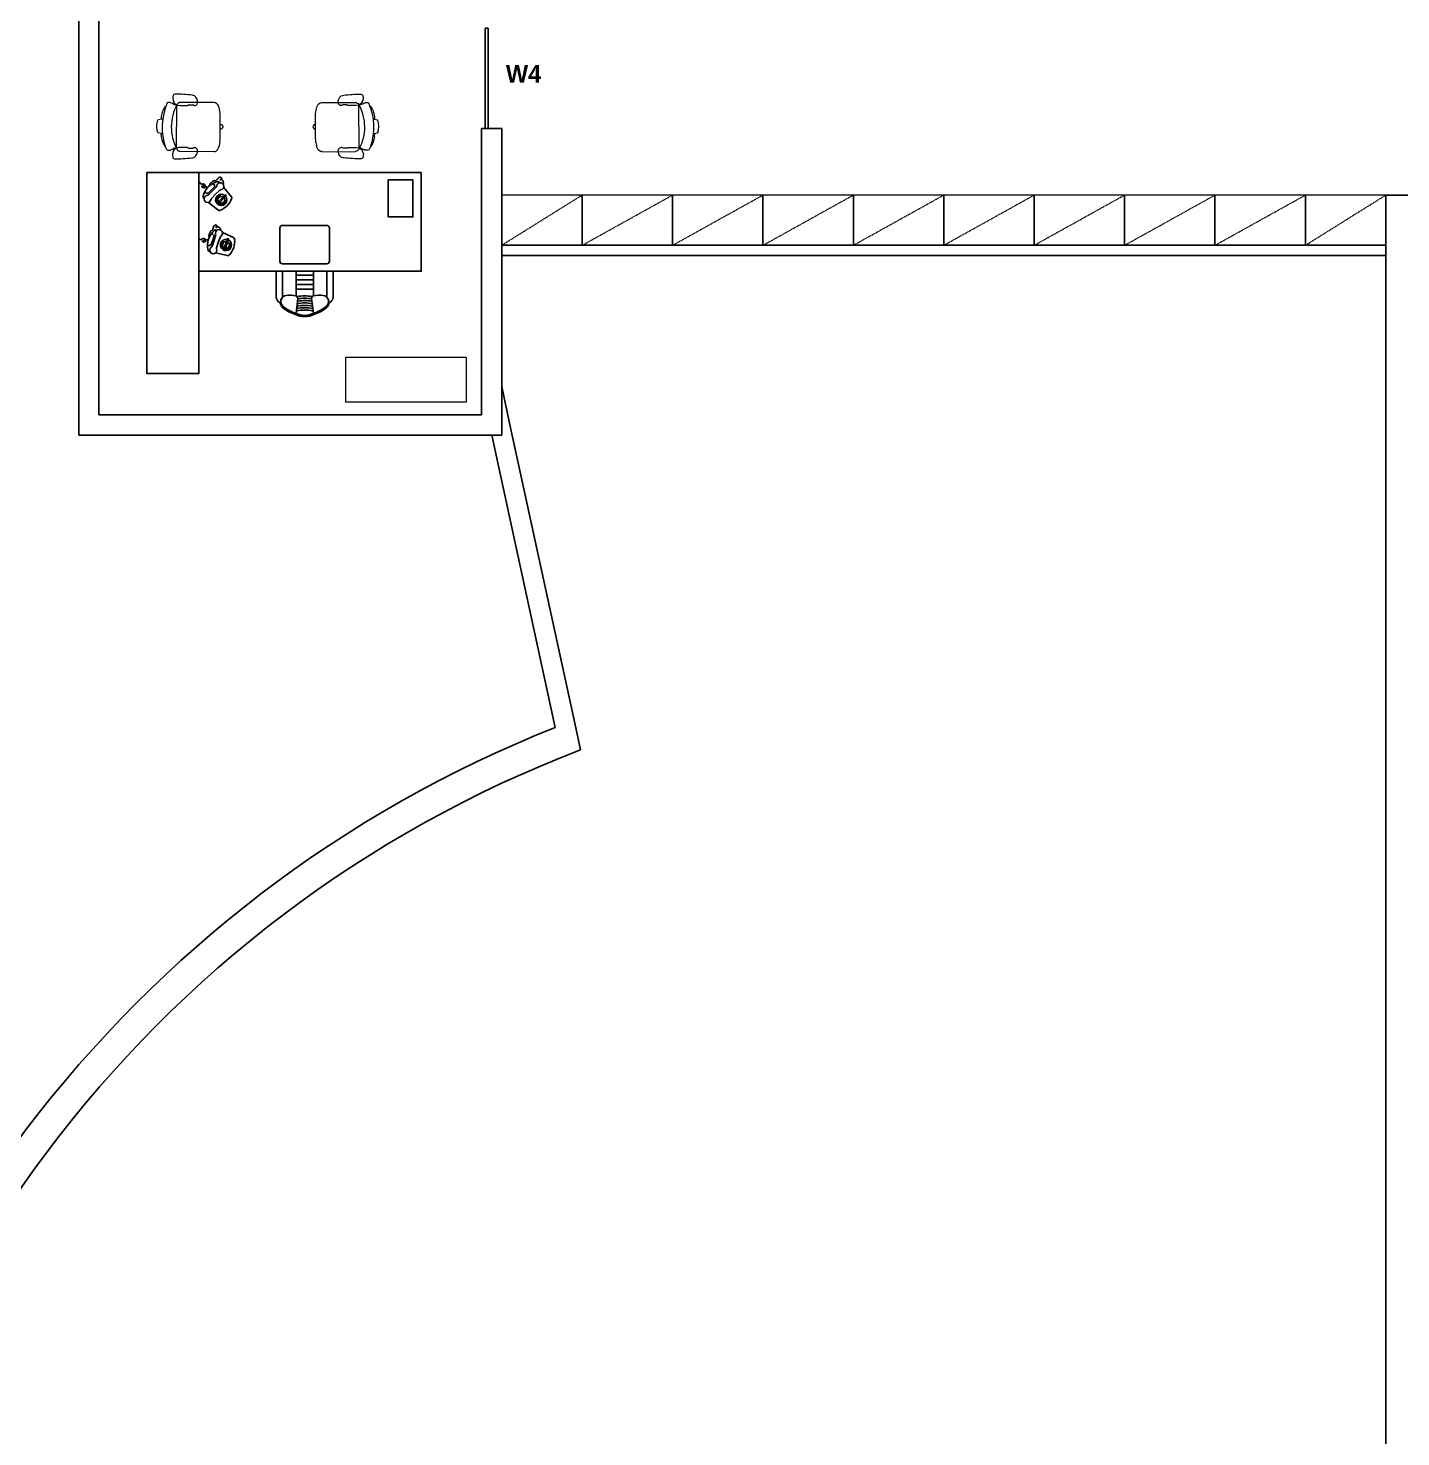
# Model space of a CAD drawing. Header units: inches. Extents: x 478327 to 492265, y -26791 to -22136.
# Drawn here: x 479109 to 479724, y -25721 to -25090 of the extents above; entities that cross this region are included whole.
import ezdxf

# ---------------------------------------------------------------- set-up
doc = ezdxf.new("R2010")
doc.units = ezdxf.units.IN
doc.header["$MEASUREMENT"] = 0
doc.linetypes.add('HIDDEN2', pattern=[0.1875, 0.125, -0.0625])
doc.layers.add('A-furniture', color=8, linetype='Continuous', lineweight=9)
doc.layers.add('I-ANNO-TEXT', color=7, linetype='Continuous', lineweight=18)
for name, color, linetype in [('furniture', 201, 'Continuous'), ('GLAZING', 4, 'Continuous'), ('I-FURN', 1, 'Continuous'), ('I-WALL-IN', 3, 'Continuous')]:
    doc.layers.add(name, color=color, linetype=linetype)
doc.styles.add('MICRO', font='')
doc.styles.get('MICRO').set_extended_font_data('MicrogrammaSSi', bold=True)

# ---------------------------------------------------------------- blocks, each defined once
blk = doc.blocks.new('A$C756F409C')
at = {"layer": 'A-furniture'}
blk.add_lwpolyline([(0, -0.448), (1.2, -0.448), (1.2, 0), (0, 0)], close=True, dxfattribs=at)
blk = doc.blocks.new('A$C6A0E07C9')
at = {"layer": 'A-furniture'}
for p, q in [((-0.214, 0.272), (0.118, 0.288)), ((-0.269, 0.177), (-0.266, 0.205)), ((-0.012, 0.242), (-0.025, 0.242)), ((-0.011, 0.243), (-0.012, 0.242)), ((-0.008, 0.248), (-0.011, 0.243)), ((-0.011, 0.243), (-0.011, 0.243)), ((0.038, 0.251), (-0.003, 0.25)), ((0.042, 0.251), (0.045, 0.247)), ((0.045, 0.247), (0.046, 0.246)), ((0.046, 0.246), (0.048, 0.245)), ((0.048, 0.245), (0.048, 0.245)), ((0.159, 0.25), (0.179, -0.167)), ((0.315, 0.152), (0.319, 0.129)), ((-0.291, 0.02), (-0.289, 0.029)), ((-0.288, 0.01), (-0.291, 0.02)), ((-0.289, 0.029), (-0.284, 0.038)), ((-0.282, 0.002), (-0.288, 0.01)), ((-0.284, 0.038), (-0.276, 0.044)), ((-0.274, -0.003), (-0.282, 0.002)), ((-0.276, 0.044), (-0.267, 0.046)), ((0.315, 0.121), (0.306, 0.12)), ((0.313, 0.121), (0.347, 0.116)), ((0.351, 0.113), (0.36, 0.088)), ((0.364, 0.015), (0.358, -0.011)), ((0.36, 0.088), (0.366, 0.051)), ((0.366, 0.051), (0.364, 0.015)), ((-0.264, -0.004), (-0.274, -0.003)), ((0.311, -0.022), (0.322, -0.023)), ((0.32, -0.023), (0.355, -0.015)), ((0.355, -0.015), (0.356, -0.013)), ((0.356, -0.013), (0.358, -0.011)), ((-0.189, -0.217), (0.143, -0.2)), ((0.009, -0.176), (-0.004, -0.177)), ((0.009, -0.176), (0.009, -0.176)), ((0.01, -0.176), (0.009, -0.176)), ((0.013, -0.182), (0.01, -0.176)), ((0.059, -0.18), (0.018, -0.183)), ((0.063, -0.179), (0.066, -0.175)), ((0.066, -0.175), (0.067, -0.174)), ((0.067, -0.174), (0.069, -0.173)), ((0.069, -0.173), (0.069, -0.173)), ((0.296, -0.147), (0.284, -0.159))]:
    blk.add_line(p, q, dxfattribs=at)
for centre, radius, start, end in [((0.027, 0.278), 0.0792, 129.4999, 189.1152), ((0.007, 0.283), 0.0635, 94.0792, 117.5938), ((0.224, -0.892), 1.257, 92.3594, 100.1757), ((0.117, 0.241), 0.0463, 34.0902, 88.4441), ((0.108, 0.326), 0.0879, 309.6726, 333.0223), ((0.172, 0.345), 0.0192, 28.1256, 89.2436), ((-0.92, -0.013), 1.143, 14.0931, 15.0056), ((0.121, 0.323), 0.0749, 330.3794, 24.513), ((0.234, 0.223), 0.0597, 72.5282, 107.7011), ((0.182, 0.142), 0.452, 175.5289, 182.0991), ((0.594, -0.035), 0.893, 162.1203, 164.4323), ((-0.21, 0.223), 0.0487, 94.526, 161.0109), ((-0.022, 0.271), 0.0292, 192.0047, 264.4409), ((-0.004, 0.244), 0.00623, 84.8455, 131.3174), ((0.037, 0.241), 0.0101, 64.5281, 88.6391), ((0.001, 1.553), 1.309, 272.0899, 276.676), ((0.149, 0.274), 0.0211, 279.8693, 313.3434), ((-0.249, 0.025), 0.471, 334.5973, 30.9732), ((0.17, 0.245), 0.0129, 130.1366, 158.0173), ((0.187, 0.181), 0.0779, 100.0525, 108.2672), ((-1.125, 2.793), 2.849, 297.1157, 298.0695), ((0.195, 0.222), 0.0806, 25.5198, 45.5387), ((-0.301, 0.026), 0.614, 339.6108, 22.0467), ((0.128, 0.125), 0.189, 8.0925, 40.8276), ((72.219, 3.627), 72.574, 182.76527, 182.92488), ((0.31, 0.129), 0.0088, 301.088, 3.1667), ((0.347, 0.111), 0.00513, 22.8184, 91.0076), ((0.081, -0.062), 0.341, 182.481, 200.7553), ((0.116, -0.038), 0.211, 328.6962, 1.8079), ((0.318, -0.031), 0.00903, 2.1237, 63.3709), ((-0.186, -0.16), 0.0572, 202.8821, 266.1169), ((0.052, -0.207), 0.0792, 176.5782, 236.1936), ((0.002, -0.206), 0.0292, 101.2525, 173.6887), ((0.031, -0.214), 0.0635, 248.0997, 271.6142), ((0.017, -0.177), 0.00623, 234.376, 280.848), ((0.131, 0.976), 1.257, 265.5178, 273.334), ((0.058, -0.17), 0.0101, 277.0543, 301.1654), ((0.152, -1.479), 1.309, 89.0174, 93.6036), ((0.138, -0.155), 0.0449, 276.7939, 330.1521), ((0.172, -0.191), 0.0211, 52.3501, 85.8241), ((0.197, -0.155), 0.0211, 212.6602, 229.0352), ((0.163, -0.292), 0.122, 63.0548, 80.6357), ((0.136, -0.248), 0.0879, 32.6712, 56.0209), ((0.202, -0.26), 0.0192, 276.4498, 337.5679), ((-0.92, -0.013), 1.143, 350.6964, 351.6126), ((0.149, -0.244), 0.0749, 341.1805, 35.314), ((0.324, 0.055), 0.26, 246.1539, 250.8174), ((0.249, -0.153), 0.0392, 254.2998, 275.9911), ((0.254, -0.14), 0.0518, 269.3553, 293.3788)]:
    blk.add_arc(centre, radius, start, end, dxfattribs=at)
blk = doc.blocks.new('A$C129F564C')
at = {"layer": 'furniture'}
for p, q in [((0.888, 1.021), (0.873, 1.14)), ((1.014, 1.14), (1, 1.021)), ((0.714, 0.8), (0.714, 1.015)), ((0.764, 0.8), (0.764, 1.011)), ((0.873, 1), (0.873, 0.8)), ((1.014, 0.944), (0.873, 0.944)), ((1.014, 1), (1.014, 0.8)), ((1.124, 0.8), (1.124, 1.011)), ((1.174, 0.8), (1.174, 1.015)), ((1.014, 0.906), (0.873, 0.906)), ((1.014, 0.868), (0.873, 0.868)), ((1.014, 0.83), (0.873, 0.83)), ((1.571, 0.673), (1.665, 0.651)), ((1.679, 0.524), (1.698, 0.578)), ((1.711, 0.64), (1.713, 0.639)), ((1.731, 0.587), (1.722, 0.59)), ((1.609, 0.487), (1.521, 0.527)), ((1.655, 0.467), (1.653, 0.468)), ((1.7, 0.497), (1.691, 0.5)), ((1.647, 0.303), (1.722, 0.242)), ((1.6, 0.12), (1.538, 0.194)), ((1.679, 0.122), (1.719, 0.163)), ((1.753, 0.156), (1.746, 0.163)), ((1.758, 0.212), (1.76, 0.21)), ((1.631, 0.081), (1.63, 0.083)), ((1.686, 0.089), (1.679, 0.095))]:
    blk.add_line(p, q, dxfattribs=at)
for points in [[(1.12, 1.083, 0.106121), (1.014, 1.14, 0.249834), (0.873, 1.14, 0.106121), (0.768, 1.083)], [(0.748, 1.064, 0.042822), (0.717, 1.027)], [(1.17, 1.027, 0.042822), (1.14, 1.064, 0.249834)]]:
    blk.add_lwpolyline(points, format="xyb", dxfattribs=at)
for points in [[(0, 0), (0, 0.8), (1.8, 0.8), (1.8, 0)], [(1.583, 0.608), (1.593, 0.605), (1.579, 0.566), (1.57, 0.57)], [(1.568, 0.557), (1.575, 0.555), (1.569, 0.535), (1.561, 0.537)], [(0.067, 0.06), (0.067, 0.36), (0.267, 0.36), (0.267, 0.06)], [(1.629, 0.24), (1.637, 0.233), (1.608, 0.204), (1.601, 0.211)], [(1.593, 0.201), (1.599, 0.195), (1.584, 0.18), (1.579, 0.186)]]:
    blk.add_lwpolyline(points, close=True, dxfattribs=at)
for points in [[(1.124, 0.429), (0.764, 0.429, -0.414214), (0.744, 0.449), (0.744, 0.719, -0.414214), (0.764, 0.739), (1.124, 0.739, -0.414214), (1.144, 0.719), (1.144, 0.449, -0.414214)], [(1.657, 0.609), (1.643, 0.567), (1.629, 0.525, -0.162278), (1.621, 0.515, 2), (1.665, 0.501, -0.162278), (1.665, 0.513), (1.679, 0.555), (1.693, 0.597, -0.162278), (1.7, 0.606, 2), (1.657, 0.621, -0.162278)], [(1.696, 0.208), (1.665, 0.176), (1.634, 0.145, -0.162278), (1.623, 0.14, 2), (1.655, 0.107, -0.162278), (1.661, 0.118), (1.692, 0.15), (1.723, 0.181, -0.162278), (1.734, 0.186, 2), (1.702, 0.218, -0.162278)]]:
    blk.add_lwpolyline(points, format="xyb", close=True, dxfattribs=at)
for points in [[(1.628, 0.465), (1.628, 0.464), (1.629, 0.464), (1.626, 0.458), (1.627, 0.457), (1.626, 0.456), (1.626, 0.456), (1.626, 0.455), (1.626, 0.455), (1.626, 0.454), (1.628, 0.453), (1.628, 0.453), (1.63, 0.452), (1.629, 0.451), (1.631, 0.45), (1.63, 0.45), (1.632, 0.449), (1.632, 0.448), (1.633, 0.448), (1.633, 0.448), (1.634, 0.447), (1.634, 0.446), (1.635, 0.445), (1.634, 0.444), (1.638, 0.443), (1.638, 0.443), (1.642, 0.441), (1.642, 0.442), (1.646, 0.44), (1.646, 0.441), (1.657, 0.437), (1.657, 0.438), (1.658, 0.437), (1.658, 0.438), (1.659, 0.438), (1.66, 0.439), (1.66, 0.438), (1.661, 0.441), (1.661, 0.442), (1.661, 0.443), (1.66, 0.443), (1.66, 0.444), (1.659, 0.444), (1.659, 0.445), (1.658, 0.445), (1.658, 0.443), (1.657, 0.444), (1.656, 0.442), (1.656, 0.442), (1.655, 0.441), (1.655, 0.441), (1.655, 0.44), (1.654, 0.44), (1.654, 0.439), (1.653, 0.439), (1.653, 0.438), (1.653, 0.438), (1.651, 0.434), (1.651, 0.434), (1.651, 0.433), (1.652, 0.433), (1.651, 0.432), (1.653, 0.431), (1.653, 0.431), (1.655, 0.43), (1.655, 0.429), (1.659, 0.428), (1.658, 0.428), (1.66, 0.427), (1.66, 0.427), (1.666, 0.424), (1.666, 0.425), (1.667, 0.425), (1.668, 0.426), (1.669, 0.425), (1.669, 0.426), (1.671, 0.426), (1.671, 0.428), (1.672, 0.427), (1.673, 0.428), (1.674, 0.428), (1.675, 0.429), (1.675, 0.429), (1.676, 0.431), (1.676, 0.43), (1.677, 0.431), (1.677, 0.431), (1.678, 0.433), (1.679, 0.433), (1.679, 0.435), (1.678, 0.435), (1.679, 0.437), (1.679, 0.437), (1.68, 0.438), (1.68, 0.438), (1.682, 0.442), (1.682, 0.441), (1.684, 0.446), (1.684, 0.446), (1.684, 0.448), (1.684, 0.448), (1.685, 0.451), (1.685, 0.452), (1.685, 0.453), (1.685, 0.453), (1.686, 0.456), (1.686, 0.456), (1.686, 0.457), (1.686, 0.457), (1.686, 0.458), (1.686, 0.458), (1.687, 0.463), (1.688, 0.463), (1.688, 0.464), (1.688, 0.464), (1.689, 0.466), (1.689, 0.466), (1.69, 0.468), (1.691, 0.468), (1.691, 0.469), (1.691, 0.469), (1.692, 0.47), (1.694, 0.47), (1.694, 0.472), (1.696, 0.471), (1.696, 0.472), (1.697, 0.471), (1.697, 0.472), (1.698, 0.471), (1.699, 0.472), (1.7, 0.472), (1.7, 0.472), (1.701, 0.471), (1.702, 0.473), (1.703, 0.473), (1.703, 0.474), (1.704, 0.474), (1.704, 0.475), (1.705, 0.474), (1.705, 0.476), (1.705, 0.476), (1.706, 0.478), (1.706, 0.478), (1.707, 0.479), (1.707, 0.479), (1.708, 0.481), (1.708, 0.481), (1.709, 0.482), (1.709, 0.482), (1.71, 0.484), (1.71, 0.484), (1.71, 0.485), (1.711, 0.485), (1.715, 0.497), (1.715, 0.497), (1.716, 0.498), (1.716, 0.497), (1.717, 0.499), (1.717, 0.499), (1.718, 0.501), (1.718, 0.501), (1.719, 0.503), (1.718, 0.503), (1.718, 0.504), (1.718, 0.504), (1.718, 0.505), (1.718, 0.506), (1.719, 0.508), (1.718, 0.508), (1.721, 0.515), (1.72, 0.515), (1.72, 0.516), (1.72, 0.517), (1.72, 0.518), (1.718, 0.518), (1.719, 0.519), (1.716, 0.52), (1.716, 0.52), (1.714, 0.521)], [(1.727, 0.555), (1.731, 0.545), (1.734, 0.545), (1.736, 0.545), (1.742, 0.545), (1.744, 0.545), (1.746, 0.544), (1.747, 0.545), (1.749, 0.545), (1.753, 0.547), (1.755, 0.547), (1.765, 0.552), (1.768, 0.554), (1.771, 0.556), (1.771, 0.558), (1.771, 0.559), (1.769, 0.561), (1.766, 0.562), (1.766, 0.563), (1.763, 0.563), (1.762, 0.565), (1.752, 0.56), (1.75, 0.56), (1.747, 0.56), (1.744, 0.558), (1.747, 0.553), (1.747, 0.551), (1.747, 0.549), (1.747, 0.547), (1.747, 0.545), (1.751, 0.538), (1.753, 0.537), (1.755, 0.537), (1.758, 0.536), (1.759, 0.535), (1.76, 0.533), (1.764, 0.535), (1.766, 0.534), (1.768, 0.535), (1.769, 0.537), (1.77, 0.538), (1.775, 0.541), (1.778, 0.541), (1.781, 0.543), (1.783, 0.543), (1.785, 0.543), (1.787, 0.543), (1.789, 0.543), (1.791, 0.543), (1.793, 0.541), (1.796, 0.54), (1.799, 0.538), (1.8, 0.538)], [(1.735, 0.129), (1.735, 0.118), (1.737, 0.116), (1.739, 0.115), (1.744, 0.113), (1.746, 0.112), (1.747, 0.111), (1.749, 0.111), (1.751, 0.11), (1.755, 0.11), (1.757, 0.109), (1.768, 0.109), (1.772, 0.11), (1.775, 0.11), (1.776, 0.112), (1.776, 0.113), (1.775, 0.115), (1.773, 0.117), (1.773, 0.119), (1.772, 0.12), (1.771, 0.122), (1.76, 0.122), (1.758, 0.123), (1.756, 0.124), (1.752, 0.124), (1.752, 0.118), (1.751, 0.116), (1.751, 0.114), (1.75, 0.112), (1.749, 0.111), (1.749, 0.103), (1.751, 0.101), (1.753, 0.1), (1.755, 0.098), (1.756, 0.096), (1.756, 0.095), (1.759, 0.095), (1.761, 0.093), (1.763, 0.093), (1.765, 0.094), (1.767, 0.095), (1.773, 0.095), (1.774, 0.094), (1.778, 0.094), (1.78, 0.093), (1.782, 0.092), (1.784, 0.091), (1.786, 0.091), (1.788, 0.089), (1.788, 0.087), (1.79, 0.085), (1.792, 0.081), (1.794, 0.081), (1.796, 0.081), (1.8, 0.081)], [(1.607, 0.091), (1.606, 0.091), (1.607, 0.091), (1.602, 0.086), (1.602, 0.086), (1.601, 0.085), (1.601, 0.084), (1.601, 0.084), (1.601, 0.083), (1.6, 0.083), (1.602, 0.081), (1.601, 0.081), (1.602, 0.079), (1.601, 0.078), (1.603, 0.077), (1.602, 0.077), (1.603, 0.075), (1.603, 0.075), (1.604, 0.074), (1.603, 0.074), (1.604, 0.073), (1.603, 0.072), (1.604, 0.071), (1.603, 0.07), (1.606, 0.067), (1.606, 0.067), (1.609, 0.064), (1.609, 0.064), (1.612, 0.062), (1.612, 0.062), (1.62, 0.054), (1.62, 0.054), (1.621, 0.054), (1.622, 0.054), (1.623, 0.053), (1.623, 0.054), (1.624, 0.054), (1.626, 0.056), (1.626, 0.056), (1.626, 0.057), (1.626, 0.058), (1.626, 0.059), (1.625, 0.059), (1.626, 0.06), (1.625, 0.06), (1.624, 0.059), (1.623, 0.06), (1.622, 0.058), (1.621, 0.059), (1.621, 0.058), (1.62, 0.058), (1.619, 0.057), (1.619, 0.058), (1.618, 0.057), (1.618, 0.057), (1.617, 0.057), (1.617, 0.057), (1.614, 0.054), (1.614, 0.054), (1.613, 0.053), (1.614, 0.052), (1.613, 0.052), (1.615, 0.05), (1.614, 0.05), (1.616, 0.048), (1.615, 0.047), (1.618, 0.045), (1.617, 0.045), (1.618, 0.044), (1.618, 0.043), (1.623, 0.039), (1.623, 0.039), (1.624, 0.038), (1.625, 0.039), (1.626, 0.038), (1.626, 0.039), (1.627, 0.038), (1.629, 0.039), (1.63, 0.038), (1.63, 0.039), (1.632, 0.038), (1.633, 0.039), (1.633, 0.039), (1.634, 0.04), (1.635, 0.039), (1.636, 0.04), (1.636, 0.039), (1.638, 0.041), (1.638, 0.041), (1.639, 0.042), (1.638, 0.042), (1.64, 0.044), (1.64, 0.044), (1.641, 0.044), (1.642, 0.044), (1.645, 0.047), (1.645, 0.046), (1.648, 0.05), (1.648, 0.05), (1.649, 0.051), (1.649, 0.052), (1.652, 0.054), (1.652, 0.054), (1.653, 0.055), (1.652, 0.056), (1.655, 0.058), (1.654, 0.058), (1.655, 0.059), (1.655, 0.059), (1.656, 0.06), (1.655, 0.06), (1.659, 0.064), (1.659, 0.064), (1.66, 0.065), (1.66, 0.064), (1.662, 0.066), (1.662, 0.065), (1.664, 0.067), (1.664, 0.066), (1.665, 0.067), (1.665, 0.067), (1.666, 0.068), (1.668, 0.067), (1.669, 0.068), (1.67, 0.067), (1.671, 0.067), (1.672, 0.067), (1.672, 0.067), (1.673, 0.066), (1.673, 0.067), (1.674, 0.066), (1.674, 0.066), (1.675, 0.065), (1.677, 0.066), (1.677, 0.066), (1.678, 0.066), (1.679, 0.066), (1.679, 0.066), (1.68, 0.066), (1.681, 0.067), (1.681, 0.067), (1.682, 0.069), (1.683, 0.068), (1.683, 0.069), (1.684, 0.069), (1.685, 0.071), (1.686, 0.07), (1.686, 0.071), (1.687, 0.071), (1.688, 0.073), (1.689, 0.072), (1.69, 0.073), (1.69, 0.073), (1.699, 0.082), (1.699, 0.081), (1.7, 0.082), (1.7, 0.082), (1.701, 0.083), (1.702, 0.083), (1.703, 0.084), (1.703, 0.084), (1.705, 0.086), (1.704, 0.086), (1.705, 0.087), (1.705, 0.087), (1.706, 0.088), (1.705, 0.088), (1.707, 0.09), (1.707, 0.09), (1.712, 0.096), (1.712, 0.096), (1.712, 0.097), (1.712, 0.097), (1.713, 0.098), (1.711, 0.099), (1.712, 0.1), (1.71, 0.102), (1.71, 0.102), (1.709, 0.103)]]:
    blk.add_lwpolyline(points, dxfattribs=at)
for centre, radius in [((1.545, 0.583), 0.00669), ((1.547, 0.599), 0.00669), ((1.555, 0.613), 0.00669), ((1.581, 0.587), 0.0275), ((1.569, 0.622), 0.00669), ((1.585, 0.624), 0.00669), ((1.6, 0.618), 0.00669), ((1.612, 0.607), 0.00669), ((1.616, 0.576), 0.00669), ((1.617, 0.592), 0.00669), ((1.607, 0.562), 0.00669), ((1.584, 0.234), 0.00669), ((1.593, 0.248), 0.00669), ((1.619, 0.222), 0.0275), ((1.607, 0.257), 0.00669), ((1.623, 0.258), 0.00669), ((1.638, 0.253), 0.00669), ((1.65, 0.242), 0.00669), ((1.655, 0.226), 0.00669), ((1.631, 0.188), 0.00669), ((1.644, 0.196), 0.00669), ((1.653, 0.21), 0.00669)]:
    blk.add_circle(centre, radius, dxfattribs=at)
for centre, radius, start, end in [((0.953, 0.866), 0.295, 106.4736, 128.8568), ((0.944, 1.007), 0.16, 62.317, 117.683), ((0.944, 1.007), 0.15, 61.9455, 118.0545), ((0.935, 0.866), 0.295, 51.1432, 73.5264), ((0.734, 1.015), 0.02, 145.756, 180), ((0.804, 1.052), 0.057, 128.8568, 224.8513), ((0.8, 1.045), 0.05, 130.5056, 262.9259), ((0.944, 1.429), 0.315, 257.44, 282.56), ((0.944, 1.41), 0.315, 257.8911, 282.1089), ((0.944, 1.391), 0.315, 258.341, 281.659), ((0.944, 1.371), 0.315, 258.7898, 281.2102), ((0.944, 1.352), 0.315, 259.2374, 280.7626), ((1.087, 1.045), 0.05, 277.0741, 49.4944), ((1.084, 1.052), 0.057, 315.1487, 51.1432), ((1.154, 1.015), 0.02, 0, 34.244), ((0.822, 1.217), 0.223, 262.9259, 283.1474), ((0.868, 1.019), 0.02, 283.1474, 7.0328), ((0.944, 1.314), 0.315, 258.8202, 281.1798), ((0.944, 1.333), 0.315, 259.6838, 280.3162), ((1.02, 1.019), 0.02, 172.9672, 256.8526), ((1.066, 1.217), 0.223, 256.8526, 277.0741), ((1.671, 0.557), 0.161, 137.169, 185.299), ((1.581, 0.587), 0.0455, 257.6369, 247.6634), ((1.567, 0.654), 0.019, 76.7496, 137.169), ((1.569, 0.592), 0.162, 310.8008, 11.6672), ((1.716, 0.572), 0.019, 71.234, 161.234), ((1.709, 0.621), 0.019, 11.6672, 76.7496), ((1.529, 0.544), 0.019, 185.299, 245.7184), ((1.663, 0.484), 0.019, 245.7184, 310.8008), ((1.697, 0.518), 0.019, 161.234, 251.234), ((1.686, 0.155), 0.161, 110.935, 159.065), ((1.619, 0.222), 0.0455, 231.4029, 221.4294), ((1.635, 0.289), 0.019, 50.5156, 110.935), ((1.553, 0.206), 0.019, 159.065, 219.4844), ((1.61, 0.231), 0.162, 284.5668, 345.4332), ((1.692, 0.109), 0.019, 135, 225), ((1.733, 0.149), 0.019, 45, 135), ((1.748, 0.195), 0.019, 345.4332, 50.5156), ((1.646, 0.093), 0.019, 219.4844, 284.5668)]:
    blk.add_arc(centre, radius, start, end, dxfattribs=at)

msp = doc.modelspace()

# ---------------------------------------------------------------- linework, layer by layer
for p, q in [((479322.812, -25258.021, 6.93), (479321.111, -25250.182, 6.93)), ((479325.407, -25269.981, 6.93), (479322.812, -25258.021, 6.93)), ((479353.826, -25400.978, 6.93), (479325.407, -25269.981, 6.93)), ((479345.031, -25402.886, 6.93), (479316.611, -25271.889, 6.93)), ((479356.421, -25412.938, 6.93), (479353.826, -25400.978, 6.93))]:
    msp.add_line(p, q)
for radius, start, end in [(553.5, 111.637516, 173.959611), (540, 110.907404, 175.247009)]:
    msp.add_arc((479549.125, -25917.384, 6.93), radius, start, end)
at = {"layer": 'A-furniture', "linetype": 'HIDDEN2'}
for p, q in [((479321.03, -25186.896, 6.93), (479357.111, -25164.396, 6.93)), ((479357.111, -25186.896, 6.93), (479397.611, -25164.396, 6.93)), ((479397.611, -25186.896, 6.93), (479438.111, -25164.396, 6.93)), ((479438.111, -25186.896, 6.93), (479478.611, -25164.396, 6.93)), ((479478.611, -25186.896, 6.93), (479519.111, -25164.396, 6.93)), ((479519.111, -25186.896, 6.93), (479559.611, -25164.396, 6.93)), ((479559.611, -25186.896, 6.93), (479600.111, -25164.396, 6.93)), ((479600.111, -25186.896, 6.93), (479640.611, -25164.396, 6.93)), ((479640.611, -25186.896, 6.93), (479681.111, -25164.396, 6.93)), ((479681.111, -25186.896, 6.93), (479717.111, -25164.396, 6.93))]:
    msp.add_line(p, q, dxfattribs=at)
at = {"layer": 'A-furniture', "elevation": 6.93}
for points in [[(479321.03, -25186.896), (479357.111, -25186.896), (479357.111, -25164.396), (479321.111, -25164.396)], [(479721.611, -25164.396), (479681.111, -25164.396), (479681.111, -25186.896), (479717.111, -25186.896)]]:
    msp.add_lwpolyline(points, dxfattribs=at)
for points in [[(479397.611, -25186.896), (479397.611, -25164.396), (479357.111, -25164.396), (479357.111, -25186.896)], [(479438.111, -25186.896), (479438.111, -25164.396), (479397.611, -25164.396), (479397.611, -25186.896)], [(479478.611, -25186.896), (479478.611, -25164.396), (479438.111, -25164.396), (479438.111, -25186.896)], [(479519.111, -25186.896), (479519.111, -25164.396), (479478.611, -25164.396), (479478.611, -25186.896)], [(479559.611, -25186.896), (479559.611, -25164.396), (479519.111, -25164.396), (479519.111, -25186.896)], [(479600.111, -25186.896), (479600.111, -25164.396), (479559.611, -25164.396), (479559.611, -25186.896)], [(479640.611, -25186.896), (479640.611, -25164.396), (479600.111, -25164.396), (479600.111, -25186.896)], [(479681.111, -25186.896), (479681.111, -25164.396), (479640.611, -25164.396), (479640.611, -25186.896)]]:
    msp.add_lwpolyline(points, close=True, dxfattribs=at)
at = {"layer": 'GLAZING', "elevation": 6.93}
for points in [[(479313.632, -25134.639), (479313.632, -25089.639)], [(479313.632, -25089.639), (479314.982, -25089.639)], [(479314.982, -25134.639), (479314.982, -25089.639)]]:
    msp.add_lwpolyline(points, dxfattribs=at)
at = {"layer": 'I-FURN', "elevation": -58.196}
msp.add_lwpolyline([(479162.059, -25154.282), (479185.459, -25154.282), (479185.459, -25244.282), (479162.059, -25244.282)], close=True, dxfattribs=at)
at = {"layer": 'I-WALL-IN'}
for p, q in [((479131.672, -23672.139, 6.93), (479131.672, -25271.889, 6.93)), ((479140.672, -25004.139, 6.93), (479140.672, -25262.889, 6.93)), ((479312.111, -25134.639, 6.93), (479312.111, -25258.389, 6.93)), ((479316.611, -25134.639, 6.93), (479321.111, -25134.639, 6.93)), ((479321.111, -25134.639, 6.93), (479321.111, -25258.389, 6.93)), ((479717.111, -25168.896, 6.93), (479717.111, -25164.396, 6.93)), ((479721.611, -25164.396, 6.93), (479717.111, -25164.396, 6.93)), ((479312.111, -25258.389, 6.93), (479312.111, -25262.889, 6.93)), ((479321.111, -25258.389, 6.93), (479321.111, -25271.889, 6.93)), ((479312.111, -25262.889, 6.93), (479140.672, -25262.889, 6.93)), ((479316.611, -25271.889, 6.93), (479131.672, -25271.889, 6.93)), ((479316.611, -25271.889, 6.93), (479321.111, -25271.889, 6.93)), ((479717.111, -25321.896, 6.93), (479717.111, -25317.396, 6.93)), ((479717.111, -25647.246, 6.93), (479717.111, -25642.746, 6.93))]:
    msp.add_line(p, q, dxfattribs=at)
at = {"layer": 'I-WALL-IN', "elevation": 6.93}
for points in [[(479316.611, -25134.639), (479312.111, -25134.639)], [(479717.111, -25168.896), (479717.111, -25317.396)], [(479803.72, -25164.396), (479721.611, -25164.396)], [(479321.03, -25186.896), (479717.111, -25186.896)], [(479321.111, -25191.396), (479717.111, -25191.396)], [(479717.111, -25321.896), (479717.111, -25642.746)], [(479717.111, -25647.246), (479717.111, -25964.889)]]:
    msp.add_lwpolyline(points, dxfattribs=at)

# ---------------------------------------------------------------- block references
at = {"xscale": -45, "yscale": 45, "zscale": 45, "rotation": 359.9999997753175}
msp.add_blockref('A$C756F409C', (479305.212, -25237.046, -50.175), dxfattribs=at)
at = {"layer": 'A-furniture'}
for p, xscale, yscale, zscale, rotation in [((479183.154, -25132.212, -58.196), 45.00000000027777, 45.00000000027777, 45.00000000027777, 176.8565271613339), ((479249.535, -25132.212, -58.196), -45.00000000027777, 45, 45, 183.1434728386661)]:
    msp.add_blockref('A$C6A0E07C9', p, dxfattribs=dict(at, xscale=xscale, yscale=yscale, zscale=zscale, rotation=rotation))
at = {"layer": 'furniture', "xscale": 55.33161534353492, "yscale": 55.33161534353492, "zscale": 55.33161534353492, "rotation": 180}
msp.add_blockref('A$C129F564C', (479285.056, -25154.282, -58.196), dxfattribs=at)

# ---------------------------------------------------------------- texts
at = {"layer": 'I-ANNO-TEXT', "insert": (479322.986, -25106.176, 6.93), "char_height": 7.875, "attachment_point": 1, "style": 'MICRO'}
msp.add_mtext_dynamic_manual_height_columns('{\\fBahnschrift Light|b1|i0|c0|p34;W4}', width=7.40993, gutter_width=1.5, heights=[0], dxfattribs=at)

doc.saveas('drawing.dxf')
